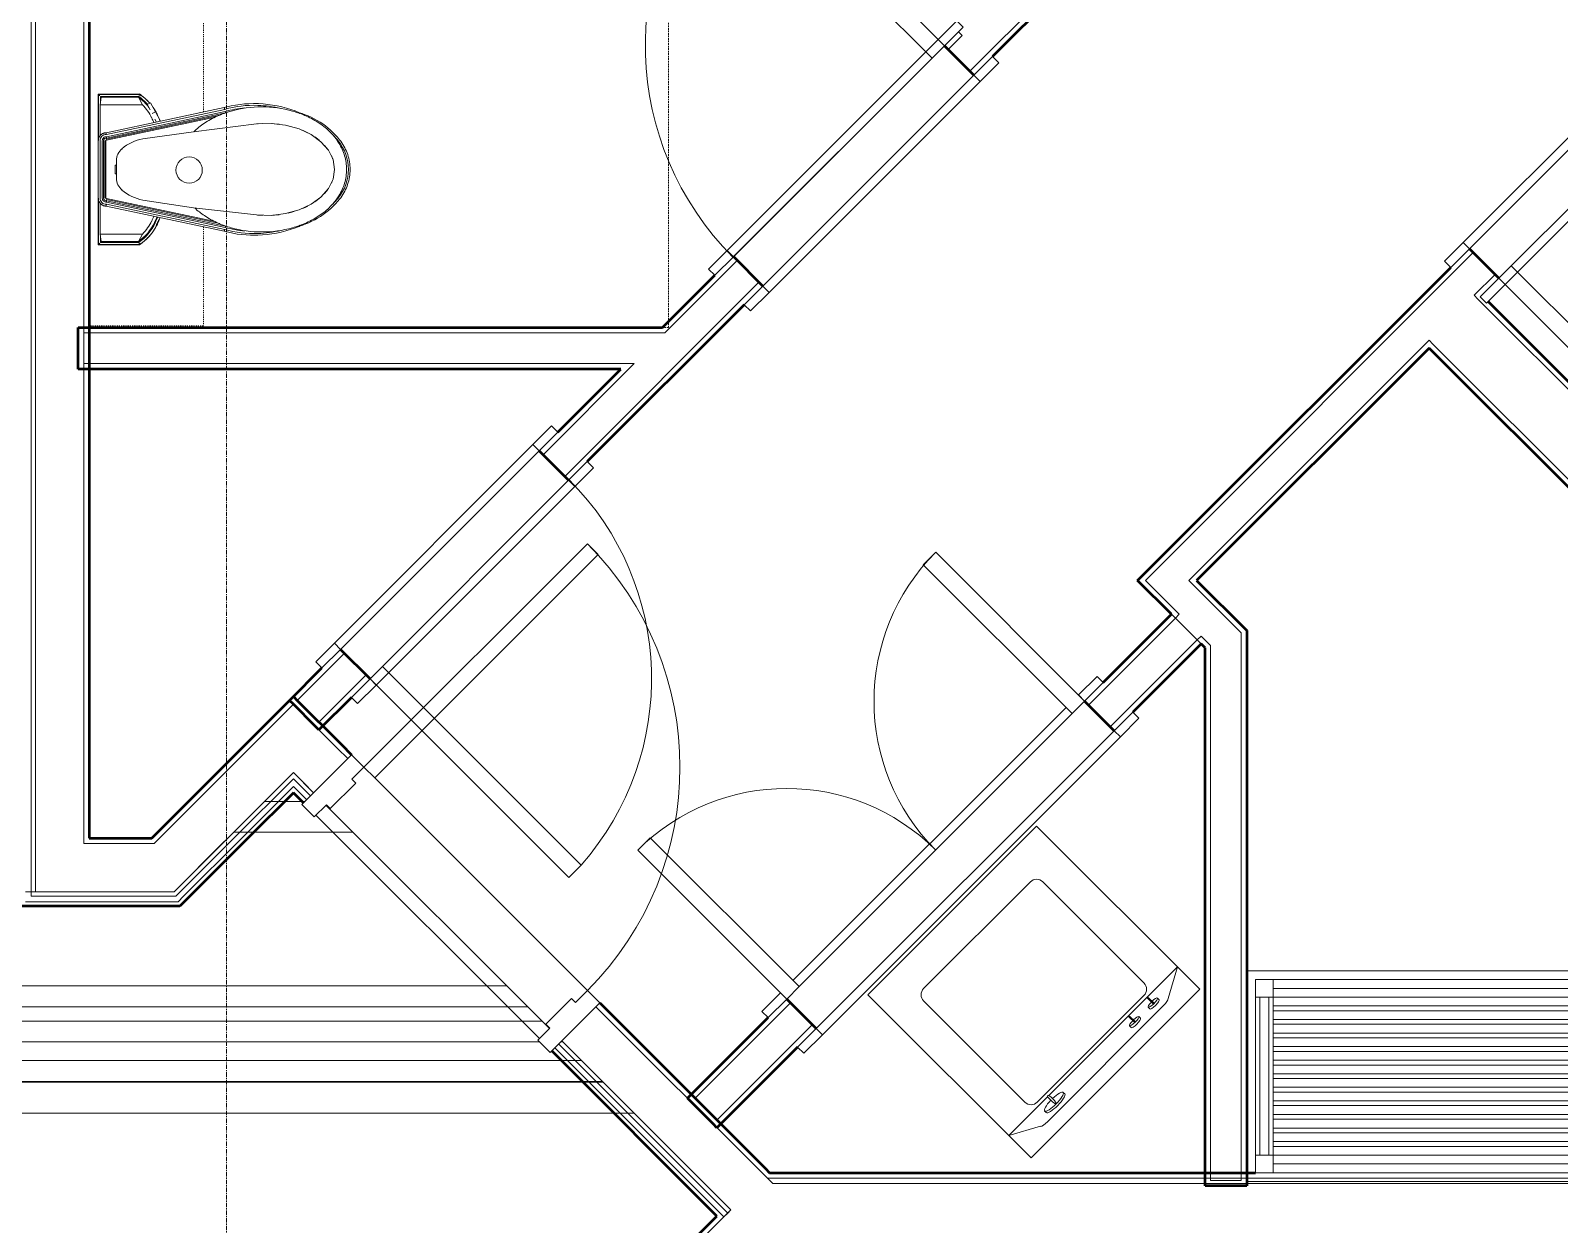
# Model space of a CAD drawing. Header units: inches. Extents: x -4235 to -464, y 9706 to 12338.
# Drawn here: x -2522.6 to -2348.4, y 11681.3 to 11817.4 of the extents above; entities that cross this region are included whole.
import ezdxf

# ---------------------------------------------------------------- set-up
doc = ezdxf.new("R2010")
doc.units = ezdxf.units.IN
doc.header["$MEASUREMENT"] = 0
for name, pattern in [('Dash', [0.25, 0.125, -0.125]), ('Grid Line 1_2_', [0.875, 0.5, -0.125, 0.125, -0.125]), ('Hidden', [0.28125, 0.1875, -0.09375])]:
    doc.linetypes.add(name, pattern=pattern)
for name, color, linetype, lineweight in [('0-1', 7, 'Continuous', 5), ('0-2', 10, 'Continuous', 9), ('A-DOOR-1', 10, 'Continuous', 9), ('A-DOOR-2', 50, 'Continuous', 20), ('A-DOOR-FRAM-1', 10, 'Continuous', 9), ('A-DOOR-FRAM-3', 50, 'Continuous', 20), ('A-FLOR-3', 192, 'Continuous', 9), ('A-WALL-1', 7, 'Continuous', 50), ('A-WALL-2', 250, 'Continuous', 13), ('A-WALL-3', 10, 'Continuous', 9), ('A-WALL-4', 254, 'Continuous', 9), ('I-WALL-1', 7, 'Continuous', 50), ('I-WALL-2', 10, 'Continuous', 9), ('I-WALL-3', 254, 'Continuous', 9), ('P-PIPE-1', 10, 'Continuous', 9), ('P-PIPE-2', 254, 'Continuous', 9), ('P-SANR-FIXT-1', 10, 'Continuous', 9), ('P-SANR-FIXT-3', 10, 'Hidden', 9), ('Q-CASE-1', 254, 'Continuous', 9), ('Q-CASE-2', 10, 'Continuous', 9), ('Q-CASE-3', 254, 'Dash', 9), ('Q-CASE-4', 10, 'Dash', 9), ('Q-SPCQ-1', 10, 'Continuous', 9), ('S-BEAM', 12, 'Continuous', 9), ('S-GRID-1', 1, 'Grid Line 1_2_', 9)]:
    doc.layers.add(name, color=color, linetype=linetype, lineweight=lineweight)

# ---------------------------------------------------------------- blocks, each defined once
blk = doc.blocks.new('Bath Vanity - Bath Vanity 48_-2551079-BACKGROUND - RCP - 1ST FLOOR')
at = {"layer": 'Q-CASE-1'}
for p, q in [((-23.26, -1), (-23.26, 0)), ((-23.26, 0), (24.74, 0)), ((24.74, -1), (24.74, -24))]:
    blk.add_line(p, q, dxfattribs=at)
at = {"layer": 'Q-CASE-2'}
for p, q in [((-23.26, -24), (-23.26, -1)), ((-22.26, -3), (-22.26, -1)), ((-22.26, -1), (-20.26, -1)), ((21.74, -1), (-20.26, -1)), ((-20.26, -1), (-20.26, -3)), ((21.74, -3), (21.74, -1)), ((21.74, -1), (23.74, -1)), ((23.74, -1), (23.74, -3)), ((24.74, 0), (24.74, -1)), ((-22.26, -3), (-22.26, -21)), ((-20.26, -3), (-22.26, -3)), ((-21.76, -3), (-21.76, -21)), ((-20.76, -3), (-20.76, -21)), ((21.74, -2), (-20.26, -2)), ((21.74, -3), (-20.26, -3)), ((-20.26, -3), (-20.26, -21)), ((21.74, -3), (21.74, -21)), ((23.74, -3), (21.74, -3)), ((22.24, -3), (22.24, -21)), ((23.24, -3), (23.24, -21)), ((23.74, -3), (23.74, -21)), ((-20.26, -4), (21.74, -4)), ((21.74, -4.55), (-20.26, -4.55)), ((-20.26, -5.55), (21.74, -5.55)), ((21.74, -6.09), (-20.26, -6.09)), ((-20.26, -7.09), (21.74, -7.09)), ((21.74, -7.64), (-20.26, -7.64)), ((-20.26, -8.64), (21.74, -8.64)), ((21.74, -9.18), (-20.26, -9.18)), ((-20.26, -10.18), (21.74, -10.18)), ((21.74, -10.73), (-20.26, -10.73)), ((-20.26, -11.73), (21.74, -11.73)), ((21.74, -12.27), (-20.26, -12.27)), ((-20.26, -13.27), (21.74, -13.27)), ((21.74, -13.82), (-20.26, -13.82)), ((-20.26, -14.82), (21.74, -14.82)), ((21.74, -15.36), (-20.26, -15.36)), ((-20.26, -16.36), (21.74, -16.36)), ((21.74, -16.91), (-20.26, -16.91)), ((-20.26, -17.91), (21.74, -17.91)), ((21.74, -18.45), (-20.26, -18.45)), ((-20.26, -19.45), (21.74, -19.45)), ((21.74, -20), (-20.26, -20)), ((-22.26, -23), (-22.26, -21)), ((-22.26, -21), (-20.26, -21)), ((-20.26, -21), (21.74, -21)), ((-20.26, -21), (-20.26, -23)), ((21.74, -22), (-20.26, -22)), ((21.74, -23), (21.74, -21)), ((21.74, -21), (23.74, -21)), ((23.74, -21), (23.74, -23)), ((24.74, -24), (-23.26, -24)), ((-20.26, -23), (-22.26, -23)), ((21.74, -23), (-20.26, -23)), ((23.74, -23), (21.74, -23))]:
    blk.add_line(p, q, dxfattribs=at)
blk = doc.blocks.new('SWING - SINGLE - FLUSH - 2-10 x 6-8 - PRIVACY-3199407-BACKGROUND - RCP - 1ST FLOOR')
at = {"layer": 'A-DOOR-1'}
blk.add_arc((17, 2.37), 34.07, 93.3657, 180, dxfattribs=at)
at = {"layer": 'A-DOOR-2'}
for p, q in [((15, 2.37), (15, 36.38)), ((17, 36.38), (15, 36.38)), ((17, 2.37), (17, 36.38)), ((17, 2.37), (15, 2.37))]:
    blk.add_line(p, q, dxfattribs=at)
at = {"layer": 'A-DOOR-FRAM-1'}
for p, q in [((-17, 3.37), (-20, 3.37)), ((-20, 2.37), (-20, 3.37)), ((-20, 2.37), (-17, 2.37)), ((17, 3.37), (-17, 3.37)), ((-17, 2.37), (-17, 3.37)), ((-17, 2.37), (17, 2.37)), ((20, 3.37), (17, 3.37)), ((17, 2.37), (17, 3.37)), ((17, 2.37), (20, 2.37)), ((20, 2.37), (20, 3.37)), ((-17, -2.38), (-20, -2.38)), ((-20, -2.38), (-20, -3.38)), ((-20, -3.38), (-17, -3.38)), ((17, -2.38), (-17, -2.38)), ((-17, -2.38), (-17, -3.38)), ((-17, -3.38), (17, -3.38)), ((20, -2.38), (17, -2.38)), ((17, -2.38), (17, -3.38)), ((17, -3.38), (20, -3.38)), ((20, -2.38), (20, -3.38))]:
    blk.add_line(p, q, dxfattribs=at)
blk = doc.blocks.new('Plbg-Toilet Wall Mount FV-UH - _ALL_ADA-2269743-BACKGROUND - RCP - 1ST FLOOR')
at = {"layer": 'P-SANR-FIXT-1'}
for p, q in [((-8.54, -1.05), (-8.59, -1)), ((8.59, -1), (-8.59, -1)), ((-8.59, -1), (-8.59, -5.72)), ((-3.28, -1.05), (-8.54, -1.05)), ((-8.54, -1.05), (-8.54, -5.71)), ((-8.31, -1.28), (-7.63, -1.28)), ((-8.31, -5.64), (-8.31, -1.28)), ((-7.36, -1.24), (-8.22, -1.37)), ((-8.22, -1.37), (-8.22, -5.61)), ((-7.36, -1.24), (-3.78, -1.24)), ((-7.36, -6.07), (-7.36, -1.24)), ((3.28, -1.03), (-3.28, -1.03)), ((3.28, -1.23), (-3.28, -1.23)), ((-3.28, -1.48), (3.28, -1.48)), ((3.28, -1.62), (-3.28, -1.62)), ((8.54, -1.05), (3.28, -1.05)), ((3.8, -1.24), (7.36, -1.24)), ((7.36, -1.24), (7.36, -6.07)), ((7.36, -1.24), (8.22, -1.37)), ((7.66, -1.28), (8.31, -1.28)), ((8.22, -5.61), (8.22, -1.37)), ((8.31, -1.28), (8.31, -5.64)), ((8.59, -1), (8.54, -1.05)), ((8.54, -5.71), (8.54, -1.05)), ((8.59, -5.72), (8.59, -1)), ((-4.18, -1.93), (-7.04, -15.38)), ((-3.97, -1.95), (-6.84, -15.43)), ((-6.6, -15.49), (-3.72, -1.97)), ((-3.58, -1.97), (-6.46, -15.52)), ((-3.44, -1.97), (-6.18, -14.86)), ((-5.95, -14.34), (-3.32, -1.96)), ((-5.95, -14.34), (-3.32, -1.96)), ((3.28, -1.76), (-3.28, -1.76)), ((-3.28, -1.87), (3.28, -1.87)), ((-3.28, -1.87), (3.28, -1.87)), ((-1, -3.09), (1, -3.09)), ((0.5, -2.94), (-0.5, -2.94)), ((-0.5, -2.94), (-0.5, -3.09)), ((0.5, -3.09), (0.5, -2.94)), ((3.32, -1.96), (5.95, -14.34)), ((5.95, -14.34), (3.32, -1.96)), ((3.44, -1.97), (6.18, -14.86)), ((6.46, -15.52), (3.58, -1.97)), ((6.6, -15.49), (3.72, -1.97)), ((3.97, -1.95), (6.84, -15.43)), ((7.04, -15.38), (4.18, -1.93)), ((-7.36, -6.07), (-8.22, -5.61)), ((-4.36, -11.88), (-3.5, -6.09)), ((3.5, -6.09), (4.27, -11.88)), ((7.4, -6.6), (6.78, -6.93)), ((8.22, -5.61), (7.36, -6.07)), ((7.6, -6.98), (7.4, -6.6)), ((5.73, -7.49), (5.38, -7.67)), ((5.48, -8.09), (5.56, -8.05)), ((5.57, -8.06), (6.06, -7.8)), ((6.06, -7.8), (6.57, -7.53)), ((6.57, -7.53), (6.36, -7.15)), ((6.57, -7.53), (7.6, -6.98)), ((-5.19, -19.06), (-4.36, -11.88)), ((4.27, -11.88), (5.19, -19.06))]:
    blk.add_line(p, q, dxfattribs=at)
at = {"layer": 'P-SANR-FIXT-1', "flags": 128}
for points in [[(-3.28, -1.03), (-3.31, -1.03), (-3.35, -1.03), (-3.39, -1.03), (-3.42, -1.04), (-3.46, -1.04), (-3.49, -1.05), (-3.53, -1.06), (-3.56, -1.07), (-3.6, -1.08), (-3.63, -1.1), (-3.66, -1.11), (-3.69, -1.13), (-3.73, -1.15), (-3.76, -1.16), (-3.79, -1.18), (-3.82, -1.2), (-3.84, -1.23), (-3.87, -1.25), (-3.9, -1.27), (-3.92, -1.3), (-3.95, -1.33), (-3.97, -1.35), (-3.99, -1.38), (-4.01, -1.41), (-4.03, -1.44), (-4.05, -1.47), (-4.07, -1.5), (-4.09, -1.53), (-4.1, -1.57), (-4.12, -1.6), (-4.13, -1.63), (-4.14, -1.67), (-4.15, -1.7), (-4.16, -1.74), (-4.16, -1.77), (-4.17, -1.81), (-4.17, -1.84), (-4.18, -1.88), (-4.18, -1.92), (-4.18, -1.93)], [(4.18, -1.93), (4.18, -1.89), (4.17, -1.86), (4.17, -1.82), (4.17, -1.78), (4.16, -1.75), (4.15, -1.71), (4.14, -1.68), (4.13, -1.65), (4.12, -1.61), (4.11, -1.58), (4.09, -1.54), (4.08, -1.51), (4.06, -1.48), (4.04, -1.45), (4.02, -1.42), (4, -1.39), (3.98, -1.36), (3.96, -1.33), (3.93, -1.31), (3.91, -1.28), (3.88, -1.26), (3.85, -1.23), (3.83, -1.21), (3.8, -1.19), (3.77, -1.17), (3.74, -1.15), (3.7, -1.13), (3.67, -1.12), (3.64, -1.1), (3.61, -1.09), (3.57, -1.08), (3.54, -1.06), (3.5, -1.06), (3.47, -1.05), (3.43, -1.04), (3.4, -1.03), (3.36, -1.03), (3.33, -1.03), (3.29, -1.03), (3.28, -1.03)], [(-8.54, -5.71), (-8.57, -5.72), (-8.59, -5.72)], [(-8.59, -5.72), (-8.45, -5.92), (-8.3, -6.11), (-8.15, -6.3), (-7.98, -6.48), (-7.81, -6.65), (-7.63, -6.82), (-7.45, -6.98), (-7.26, -7.13), (-7.06, -7.27), (-6.86, -7.41), (-6.65, -7.53), (-6.44, -7.65), (-6.23, -7.76), (-6.2, -7.78)], [(7.55, -6.89), (7.61, -6.84), (7.79, -6.67), (7.96, -6.5), (8.13, -6.32), (8.28, -6.14), (8.43, -5.95), (8.58, -5.75), (8.59, -5.72)], [(8.54, -5.71), (8.57, -5.72), (8.59, -5.72)], [(-6.2, -7.78), (-5.84, -7.94), (-5.48, -8.09)], [(5.66, -8.01), (5.72, -7.99), (6.08, -7.83), (6.2, -7.78)], [(6.2, -7.78), (6.42, -7.67), (6.63, -7.55), (6.84, -7.42), (7.04, -7.29)], [(-7.04, -15.38), (-7.16, -15.87), (-7.27, -16.37), (-7.36, -16.87), (-7.43, -17.38), (-7.47, -17.88), (-7.5, -18.39), (-7.51, -18.9), (-7.5, -19.22)], [(7.5, -19.22), (7.51, -18.71), (7.49, -18.2), (7.46, -17.69), (7.4, -17.19), (7.33, -16.68), (7.23, -16.18), (7.12, -15.69), (7.04, -15.38)], [(0, -27.96), (-1.12, -27.78), (-2.18, -27.25), (-3.15, -26.4), (-3.97, -25.27), (-4.61, -23.9), (-5.04, -22.36), (-5.24, -20.72), (-5.19, -19.06)], [(-5.24, -19.72), (-5.21, -19.24), (-5.2, -19.16)], [(5.19, -19.06), (5.24, -20.72), (5.04, -22.36), (4.61, -23.9), (3.97, -25.27), (3.15, -26.4), (2.18, -27.25), (1.12, -27.78), (0, -27.96)], [(5.2, -19.16), (5.21, -19.24), (5.24, -19.72)], [(-7.5, -19.22), (-7.47, -19.75), (-7.42, -20.28), (-7.35, -20.81), (-7.26, -21.34), (-7.15, -21.86), (-7.01, -22.38), (-6.86, -22.89), (-6.69, -23.4), (-6.49, -23.9), (-6.46, -23.97)], [(6.46, -23.97), (6.66, -23.47), (6.84, -22.97), (6.99, -22.46), (7.13, -21.94), (7.25, -21.42), (7.34, -20.89), (7.41, -20.36), (7.47, -19.83), (7.5, -19.29), (7.5, -19.22)], [(-5.16, -21.62), (-5.21, -21.12), (-5.23, -20.93)], [(5.23, -20.93), (5.21, -21.12), (5.16, -21.62)], [(-6.46, -23.97), (-6.34, -24.32), (-6.21, -24.68), (-6.07, -25.02), (-5.91, -25.36), (-5.74, -25.7), (-5.55, -26.02), (-5.35, -26.34), (-5.14, -26.65), (-4.92, -26.95), (-4.68, -27.25), (-4.44, -27.53), (-4.18, -27.8), (-3.91, -28.07), (-3.63, -28.32), (-3.39, -28.52)], [(-4.79, -23.36), (-4.91, -22.94), (-4.97, -22.68)], [(-4.17, -24.9), (-4.32, -24.6), (-4.46, -24.29)], [(3.39, -28.52), (3.68, -28.27), (3.96, -28.02), (4.22, -27.76), (4.48, -27.48), (4.73, -27.2), (4.96, -26.9), (5.18, -26.6), (5.39, -26.29), (5.58, -25.97), (5.77, -25.64), (5.94, -25.3), (6.09, -24.96), (6.24, -24.61), (6.37, -24.26), (6.46, -23.97)], [(4.46, -24.29), (4.32, -24.6), (4.17, -24.9)], [(4.97, -22.68), (4.91, -22.94), (4.79, -23.36)], [(-3.33, -26.19), (-3.48, -26), (-3.7, -25.7)], [(3.7, -25.7), (3.48, -26), (3.33, -26.19)], [(-2.32, -27.16), (-2.44, -27.07), (-2.73, -26.82)], [(-1.19, -27.76), (-1.26, -27.73), (-1.57, -27.6)], [(1.57, -27.6), (1.26, -27.73), (1.19, -27.76)], [(2.73, -26.82), (2.44, -27.07), (2.32, -27.16)], [(-3.39, -28.52), (-3.22, -28.65), (-3.05, -28.77), (-2.87, -28.89), (-2.68, -29), (-2.49, -29.11), (-2.3, -29.2), (-2.1, -29.29), (-1.9, -29.37), (-1.7, -29.44), (-1.49, -29.51), (-1.29, -29.56), (-1.08, -29.61), (-0.86, -29.65), (-0.65, -29.68), (-0.44, -29.7), (-0.22, -29.71), (-0.01, -29.72), (0.21, -29.71), (0.43, -29.7), (0.64, -29.68), (0.85, -29.65), (1.07, -29.61), (1.28, -29.57), (1.48, -29.51), (1.69, -29.45), (1.89, -29.37), (2.09, -29.29), (2.29, -29.21), (2.48, -29.11), (2.67, -29.01), (2.86, -28.9), (3.04, -28.78), (3.22, -28.65), (3.39, -28.52), (3.39, -28.52)]]:
    blk.add_lwpolyline(points, dxfattribs=at)
at = {"layer": 'P-SANR-FIXT-1'}
for centre, radius, start, end in [((-3.28, -1.93), 0.696, 90, 181.8496), ((-3.28, -1.93), 0.446, 90, 185.3276), ((-3.28, -1.93), 0.304, 90, 189.0164), ((3.28, -1.93), 0.696, 358.1504, 90), ((3.28, -1.93), 0.446, 354.6724, 90), ((3.28, -1.93), 0.304, 350.9836, 90), ((-3.28, -1.93), 0.168, 176.628, 196.3798), ((-3.28, -1.93), 0.0508, 90, 221.0159), ((-3.28, -1.93), 0.0508, 90, 221.0159), ((-1, -4.87), 1.77, 90, 140), ((1, -4.87), 1.77, 40, 90), ((3.28, -1.93), 0.0508, 318.9841, 90), ((3.28, -1.93), 0.0508, 318.9841, 90), ((3.28, -1.93), 0.168, 343.6202, 3.3726), ((1.71, -7.14), 5.31, 140, 168.543), ((-1.71, -7.14), 5.31, 11.457, 40), ((-3.58, -2.29), 6.08, 214.3684, 244.4469), ((-3.58, -2.29), 6.03, 214.522, 216.9043), ((-3.58, -2.29), 6.01, 214.5521, 216.132), ((-3.58, -2.29), 5.8, 215.2115, 244.4469), ((-3.58, -2.29), 5.7, 215.5169, 244.4469), ((-3.58, -2.29), 5.34, 224.9442, 244.4469), ((3.58, -2.29), 5.34, 295.5531, 315.0558), ((3.58, -2.29), 5.7, 307.7566, 324.4831), ((3.58, -2.29), 5.8, 311.5367, 324.7885), ((3.58, -2.29), 6.08, 310.8693, 325.6316), ((3.58, -2.29), 6.03, 323.0957, 325.478), ((3.58, -2.29), 6.01, 323.868, 325.4479), ((-3.58, -2.29), 6.03, 241.5979, 244.4469), ((-3.58, -2.29), 6.01, 243.2044, 244.4469), ((-1.97, 1.06), 9.79, 244.4469, 249.0127), ((-1.97, 1.06), 9.74, 244.4469, 247.5201), ((-1.97, 1.06), 9.73, 244.4469, 245.7835), ((-1.97, 1.06), 9.51, 244.4469, 248.8032), ((-1.97, 1.06), 9.42, 244.4469, 248.708), ((-1.97, 1.06), 9.06, 244.4469, 248.3327), ((1.97, 1.06), 9.06, 291.6673, 295.5531), ((1.97, 1.06), 9.79, 290.9873, 291.4893), ((1.97, 1.06), 9.79, 293.5354, 295.5531), ((3.58, -2.29), 6.08, 295.5531, 300.1838), ((-0.07, -11.38), 1.5, 90, 180), ((-0.07, -11.38), 1.5, 0, 90), ((-0.07, -11.38), 1.5, 180, 270), ((-0.07, -11.38), 1.5, 270, 360), ((5.21, -18.81), 12.52, 164.353, 181.8562), ((5.21, -18.81), 12.27, 164.316, 174.979), ((5.21, -18.81), 12.12, 164.2945, 165.4769), ((-5.21, -18.81), 12.12, 14.5231, 15.7055), ((-5.21, -18.81), 12.27, 5.021, 15.684), ((-5.21, -18.81), 12.52, 358.1438, 15.647), ((5.86, -18.78), 13.17, 181.8562, 193.3875), ((-5.86, -18.78), 13.17, 346.6125, 358.1438), ((2.52, -21.22), 9.19, 225.3294, 230.983), ((-2.52, -21.22), 9.19, 309.017, 314.6706), ((0, -24.33), 5.19, 230.983, 309.017)]:
    blk.add_arc(centre, radius, start, end, dxfattribs=at)
for points, knots in [([(-8.41, -1.19), (-8.42, -1.17), (-8.44, -1.16), (-8.46, -1.13), (-8.47, -1.12), (-8.48, -1.11), (-8.49, -1.1), (-8.5, -1.09), (-8.51, -1.09), (-8.52, -1.08), (-8.52, -1.07), (-8.53, -1.06), (-8.54, -1.05), (-8.54, -1.05), (-8.54, -1.05)], [0, 0, 0, 0, 0.166667, 0.25, 0.333333, 0.375, 0.416667, 0.5, 0.541667, 0.583333, 0.666667, 0.75, 0.833333, 1, 1, 1, 1]), ([(8.54, -1.05), (8.54, -1.05), (8.54, -1.05), (8.53, -1.06), (8.52, -1.07), (8.52, -1.08), (8.51, -1.09), (8.5, -1.09), (8.49, -1.1), (8.48, -1.11), (8.47, -1.12), (8.46, -1.13), (8.44, -1.16), (8.42, -1.17), (8.41, -1.19)], [-1, -1, -1, -1, -0.833333, -0.75, -0.666667, -0.583333, -0.541667, -0.5, -0.416667, -0.375, -0.333333, -0.25, -0.166667, 0, 0, 0, 0]), ([(-3.97, -1.95), (-4, -1.95), (-4.05, -1.94), (-4.13, -1.93), (-4.17, -1.93), (-4.18, -1.93), (-4.18, -1.93)], [-1, -1, -1, -1, -0.7857143, -0.5714286, -0.2857143, -0.1069186, -0.1069186, -0.1069186, -0.1069186]), ([(3.56, -1.97), (3.54, -1.97), (3.52, -1.97), (3.47, -1.97), (3.45, -1.97), (3.44, -1.97)], [-0.6666667, -0.6666667, -0.6666667, -0.6666667, -0.3333333, -0.1666667, 0, 0, 0, 0]), ([(4.18, -1.93), (4.18, -1.93), (4.17, -1.93), (4.15, -1.93), (4.09, -1.94), (4.03, -1.94), (3.99, -1.95), (3.97, -1.95)], [-0.8930814, -0.8930814, -0.8930814, -0.8930814, -0.7857143, -0.5714286, -0.2857143, -0.1428571, 0, 0, 0, 0]), ([(-8.41, -5.67), (-8.42, -5.67), (-8.44, -5.68), (-8.46, -5.68), (-8.49, -5.69), (-8.52, -5.7), (-8.54, -5.71), (-8.54, -5.71), (-8.54, -5.71)], [0, 0, 0, 0, 0.142857, 0.285714, 0.428571, 0.571429, 0.785714, 1, 1, 1, 1]), ([(8.41, -5.67), (8.42, -5.67), (8.44, -5.68), (8.46, -5.68), (8.47, -5.69), (8.49, -5.69), (8.51, -5.7), (8.53, -5.71), (8.54, -5.71), (8.54, -5.71)], [-1, -1, -1, -1, -0.785714, -0.732143, -0.678571, -0.571429, -0.428571, -0.285714, 0, 0, 0, 0]), ([(-6.08, -24.74), (-6.31, -24.23), (-6.89, -22.62), (-7.28, -19.66), (-6.89, -16.7), (-6.11, -14.54), (-5.34, -13.15), (-4.71, -12.35), (-4.39, -12.01)], [0.313044, 0.313044, 0.313044, 0.313044, 0.375, 0.5, 0.625, 0.6875, 0.75, 0.8041502, 0.8041502, 0.8041502, 0.8041502]), ([(6.08, -24.74), (6.31, -24.23), (6.89, -22.62), (7.28, -19.66), (6.89, -16.7), (6.11, -14.54), (5.31, -13.1), (4.65, -12.27), (4.28, -11.91)], [-0.686956, -0.686956, -0.686956, -0.686956, -0.625, -0.5, -0.375, -0.3125, -0.25, -0.1900564, -0.1900564, -0.1900564, -0.1900564]), ([(-6.84, -15.43), (-6.86, -15.43), (-6.89, -15.42), (-6.95, -15.4), (-7.01, -15.39), (-7.03, -15.38), (-7.04, -15.38), (-7.04, -15.38)], [0, 0, 0, 0, 0.1428571, 0.2857143, 0.5714286, 0.7857143, 0.8928266, 0.8928266, 0.8928266, 0.8928266]), ([(-6.42, -15.53), (-6.42, -15.53), (-6.45, -15.53), (-6.46, -15.52), (-6.46, -15.52)], [0.5, 0.5, 0.5, 0.5, 0.6666667, 1, 1, 1, 1]), ([(6.42, -15.53), (6.42, -15.53), (6.45, -15.53), (6.46, -15.52), (6.46, -15.52)], [-0.5, -0.5, -0.5, -0.5, -0.3333333, 0, 0, 0, 0]), ([(6.84, -15.43), (6.87, -15.42), (6.92, -15.41), (6.99, -15.39), (7.03, -15.38), (7.04, -15.38), (7.04, -15.38)], [-1, -1, -1, -1, -0.7857143, -0.5714286, -0.2857143, -0.1071734, -0.1071734, -0.1071734, -0.1071734]), ([(-6.36, -23.93), (-6.38, -23.94), (-6.42, -23.95), (-6.46, -23.97), (-6.46, -23.97), (-6.46, -23.97)], [-0.7142857, -0.7142857, -0.7142857, -0.7142857, -0.5714286, -0.2857143, 0, 0, 0, 0]), ([(6.36, -23.93), (6.38, -23.94), (6.42, -23.95), (6.46, -23.97), (6.46, -23.97), (6.46, -23.97)], [-0.7142857, -0.7142857, -0.7142857, -0.7142857, -0.5714286, -0.2857143, 0, 0, 0, 0]), ([(-3.94, -27.74), (-4.04, -27.65), (-4.53, -27.19), (-5.3, -26.25), (-5.84, -25.27), (-6.08, -24.76)], [0.1715144, 0.1715144, 0.1715144, 0.1715144, 0.1875, 0.25, 0.3125, 0.3125, 0.3125, 0.3125]), ([(3.94, -27.74), (4.04, -27.65), (4.53, -27.19), (5.3, -26.25), (5.84, -25.27), (6.08, -24.76)], [-0.8284856, -0.8284856, -0.8284856, -0.8284856, -0.8125, -0.75, -0.6875, -0.6875, -0.6875, -0.6875]), ([(0, -29.32), (-0.53, -29.32), (-1.58, -29.16), (-2.9, -28.56), (-3.64, -28.01), (-3.93, -27.75)], [0, 0, 0, 0, 0.0625, 0.125, 0.171084, 0.171084, 0.171084, 0.171084]), ([(0, -29.32), (0.53, -29.32), (1.58, -29.16), (2.9, -28.56), (3.64, -28.01), (3.93, -27.75)], [-1, -1, -1, -1, -0.9375, -0.875, -0.828916, -0.828916, -0.828916, -0.828916])]:
    blk.add_open_spline(points, degree=3, knots=knots, dxfattribs=at)
for points in [[(-3.58, -1.97), (-3.63, -1.97), (-3.69, -1.97), (-3.73, -1.97)], [(-3.44, -1.97), (-3.46, -1.97), (-3.51, -1.97), (-3.54, -1.97), (-3.56, -1.97)], [(3.73, -1.97), (3.69, -1.97), (3.63, -1.97), (3.58, -1.97)], [(-6.46, -15.52), (-6.51, -15.51), (-6.56, -15.5), (-6.61, -15.49)], [(6.46, -15.52), (6.51, -15.51), (6.56, -15.5), (6.61, -15.49)]]:
    blk.add_open_spline(points, degree=3, dxfattribs=at)
at = {"layer": 'P-SANR-FIXT-3'}
for p, q in [((-0.02, 0), (-18, 0)), ((-18, 0), (-18, -66)), ((42, 0), (-0.02, 0)), ((42, -66), (42, 0)), ((-18, -66), (42, -66))]:
    blk.add_line(p, q, dxfattribs=at)
blk = doc.blocks.new('SWING - SINGLE - FLUSH - 2-8 x 6-8 - PASSAGE-V9-BACKGROUND - RCP - 1ST FLOOR')
at = {"layer": 'A-DOOR-1'}
blk.add_arc((16, 2.37), 32.07, 93.5759, 180, dxfattribs=at)
at = {"layer": 'A-DOOR-2'}
for p, q in [((14, 2.37), (14, 34.38)), ((16, 34.38), (14, 34.38)), ((16, 2.37), (16, 34.38)), ((16, 2.37), (14, 2.37))]:
    blk.add_line(p, q, dxfattribs=at)
at = {"layer": 'A-DOOR-FRAM-1'}
for p, q in [((-16, 3.37), (-19, 3.37)), ((-19, 2.37), (-19, 3.37)), ((-19, 2.37), (-16, 2.37)), ((16, 3.37), (-16, 3.37)), ((-16, 2.37), (-16, 3.37)), ((-16, 2.37), (16, 2.37)), ((19, 3.37), (16, 3.37)), ((16, 2.37), (16, 3.37)), ((16, 2.37), (19, 2.37)), ((19, 2.37), (19, 3.37)), ((-16, -2.38), (-19, -2.38)), ((-19, -2.38), (-19, -3.38)), ((-19, -3.38), (-16, -3.38)), ((16, -2.38), (-16, -2.38)), ((-16, -2.38), (-16, -3.38)), ((-16, -3.38), (16, -3.38)), ((19, -2.38), (16, -2.38)), ((16, -2.38), (16, -3.38)), ((16, -3.38), (19, -3.38)), ((19, -2.38), (19, -3.38))]:
    blk.add_line(p, q, dxfattribs=at)
blk = doc.blocks.new('Washer-Kenmore-2-Top_Load_Washing_Machine - 3_3 cu_ft_ Top Load Washer - White-2273096-BACKGROUND - RCP - 1ST FLOOR')
at = {"layer": 'Q-SPCQ-1'}
for p, q in [((13.6, 13.15), (-13.6, 13.15)), ((-13.6, 13.15), (-13.6, -13.15)), ((13.6, 13.15), (-13.6, 13.15)), ((-13.6, 13.15), (-13.6, -13.15)), ((13.6, -13.15), (13.6, 13.15)), ((13.6, -13.15), (13.6, 13.15)), ((-10.29, 11.36), (-13.6, 9.55)), ((-9.47, 10.44), (-9.47, 10.71)), ((9.35, 11.55), (-9.35, 11.55)), ((-8.78, 10.59), (-8.78, 9.66)), ((-8.66, 9.66), (-8.66, 10.59)), ((-7.97, 10.44), (-7.97, 10.71)), ((-6.47, 10.44), (-6.47, 10.71)), ((-5.78, 10.59), (-5.78, 9.66)), ((-5.66, 9.66), (-5.66, 10.59)), ((-4.97, 10.44), (-4.97, 10.71)), ((5.72, 10.46), (5.72, 10.71)), ((7.09, 10.42), (7.16, 10.75)), ((7.35, 10.42), (7.28, 10.75)), ((8.72, 10.46), (8.72, 10.71)), ((13.6, 9.55), (10.29, 11.36)), ((-13.6, 9.55), (7.15, 9.55)), ((-8.6, 9.15), (8.6, 9.15)), ((7.09, 9.83), (7.09, 10.42)), ((13.6, 9.55), (7.29, 9.55)), ((7.35, 9.8), (7.35, 10.42)), ((-9.6, -8.15), (-9.6, 8.15)), ((9.6, 8.15), (9.6, -8.15)), ((8.6, -9.15), (-8.6, -9.15)), ((-13.6, -13.15), (13.6, -13.15)), ((-13.6, -13.15), (13.6, -13.15))]:
    blk.add_line(p, q, dxfattribs=at)
for centre, start, end in [((-8.6, 8.15), 90, 180), ((8.6, 8.15), 360, 90), ((-8.6, -8.15), 180, 270), ((8.6, -8.15), 270, 0)]:
    blk.add_arc(centre, 1, start, end, dxfattribs=at)
for centre, major_axis, ratio, start_param, end_param in [((-9.31, 11.31), (1.01, 0), 0.242536, 1.614583, 2.916764), ((-8.72, 10.44), (0.75, 0), 0.215587, 1.570796, 4.628959), ((-8.72, 10.71), (0.75, 0), 0.242536, 1.570796, 3.141593), ((-8.72, 10.59), (0.0625, 0), 0.242536, 0, 3.141593), ((-8.72, 10.71), (-0.75, 0), 0.242536, 3.141593, 4.712389), ((-8.72, 10.44), (-0.75, 0), 0.215587, 1.654226, 4.712389), ((-5.72, 10.44), (0.75, 0), 0.215587, 1.570796, 4.628959), ((-5.72, 10.71), (-0.75, 0), 0.242536, 4.712389, 6.283185), ((-5.72, 10.59), (-0.0625, 0), 0.242536, 3.141593, 6.283185), ((-5.72, 10.71), (-0.75, 0), 0.242536, 3.141593, 4.712389), ((-5.72, 10.44), (0.75, 0), 0.215587, 4.795819, 7.853982), ((7.22, 10.46), (1.5, 0), 0.242536, 1.570796, 4.623232), ((7.22, 10.71), (-1.5, 0), 0.242536, 4.712389, 6.283185), ((7.22, 10.75), (-0.0625, 0), 0.242536, 3.141593, 6.283185), ((7.22, 10.71), (-1.5, 0), 0.242536, 3.141593, 4.712389), ((7.22, 10.46), (-1.5, 0), 0.242536, 1.659953, 4.712389), ((9.31, 11.31), (1.01, 0), 0.242536, 0.224828, 1.527009), ((-8.72, 9.66), (-0.0625, 0), 0.242536, 0, 3.141593), ((-5.72, 9.66), (-0.0625, 0), 0.242536, 0, 3.141593), ((20.42, 9.83), (-13.33, 0), 0.242536, 0, 0.103279), ((7.22, 9.5), (-0.0625, 0), 0.242412, 0, 3.141593), ((-5.88, 9.83), (13.23, 0), 0.242536, 6.179125, 6.274169)]:
    blk.add_ellipse(centre, major_axis=major_axis, ratio=ratio, start_param=start_param, end_param=end_param, dxfattribs=at)
blk = doc.blocks.new('SWING - DOUBLE - FLUSH - 4-0 x 6-8 - DUMMY-3207495-BACKGROUND - RCP - 1ST FLOOR')
at = {"layer": 'A-DOOR-1'}
for p, q in [((-24, 3.375), (-27, 3.375)), ((-27, 3.375), (-27, 2.375)), ((-27, 2.375), (-24, 2.375)), ((24, 3.375), (-24, 3.375)), ((-24, 3.375), (-24, 2.375)), ((-24, 2.375), (24, 2.375)), ((27, 3.375), (24, 3.375)), ((24, 3.375), (24, 2.375)), ((24, 2.375), (27, 2.375)), ((27, 3.375), (27, 2.375)), ((-24, -2.375), (-27, -2.375)), ((-27, -3.375), (-27, -2.375)), ((-27, -3.375), (-24, -3.375)), ((-24, -3.375), (-24, -2.375)), ((22, -2.375), (-22, -2.375)), ((-22, -3.375), (22, -3.375)), ((27, -2.375), (24, -2.375)), ((24, -3.375), (24, -2.375)), ((24, -3.375), (27, -3.375)), ((27, -3.375), (27, -2.375))]:
    blk.add_line(p, q, dxfattribs=at)
for centre, start, end in [((-24, -2.375), 270, 0), ((24, -2.375), 180, 270)]:
    blk.add_arc(centre, 24, start, end, dxfattribs=at)
at = {"layer": 'A-DOOR-2'}
for p, q in [((-22, -2.375), (-24, -2.375)), ((-24, -2.375), (-24, -26.375)), ((-22, -26.375), (-22, -2.375)), ((22, -2.375), (24, -2.375)), ((22, -26.375), (22, -2.375)), ((24, -2.375), (24, -26.375)), ((-24, -26.375), (-22, -26.375)), ((24, -26.375), (22, -26.375))]:
    blk.add_line(p, q, dxfattribs=at)
blk = doc.blocks.new('300 Series Wall Hung Cabinet_326 - 36_-2909953-BACKGROUND - RCP - 1ST FLOOR')
at = {"layer": 'Q-CASE-3'}
for p, q in [((-18, 0.19), (-18, 13.19)), ((18, 0.19), (-18, 0.19))]:
    blk.add_line(p, q, dxfattribs=at)
at = {"layer": 'Q-CASE-4'}
for p, q in [((-18, 13.19), (-6.35, 13.19)), ((6.7, 13.19), (18, 13.19)), ((18, 13.19), (18, 0.19))]:
    blk.add_line(p, q, dxfattribs=at)
blk = doc.blocks.new('CTR - 1st Phase - Unit Layouts_rvt-1-BACKGROUND - RCP - 1ST FLOOR')
at = {"layer": 'A-WALL-1'}
for p, q in [((-2359.52, 11867.95), (-2413.04, 11814.43)), ((-2415.16, 11812.31), (-2418.52, 11815.67)), ((-2442.56, 11791.63), (-2439.21, 11788.27)), ((-2358.7, 11792.53), (-2355.34, 11789.17)), ((-2450.62, 11783.57), (-2444.69, 11789.51)), ((-2393.14, 11758.09), (-2360.82, 11790.41)), ((-2441.33, 11786.15), (-2459.21, 11768.27)), ((-2517.2, 11782.95), (-2517.2, 11783.57)), ((-2517.2, 11783.57), (-2450.62, 11783.57)), ((-2517.2, 11779.45), (-2517.2, 11782.95)), ((-2363.3, 11781.22), (-2389.78, 11754.73)), ((-2517.2, 11778.82), (-2517.2, 11779.45)), ((-2455.37, 11778.82), (-2517.2, 11778.82)), ((-2462.57, 11771.63), (-2455.37, 11778.82)), ((-2461.33, 11766.15), (-2464.69, 11769.51)), ((-2396.06, 11755.17), (-2393.14, 11758.09)), ((-2396.5, 11754.73), (-2396.06, 11755.17)), ((-2392.64, 11750.87), (-2396.5, 11754.73)), ((-2389.78, 11754.73), (-2384.06, 11749.01)), ((-2400.42, 11743.09), (-2392.64, 11750.87)), ((-2389.28, 11747.51), (-2397.06, 11739.73)), ((-2388.81, 11747.04), (-2389.28, 11747.51)), ((-2384.06, 11749.01), (-2384.06, 11748.12)), ((-2384.06, 11748.12), (-2384.06, 11742.29)), ((-2487.32, 11746.88), (-2483.96, 11743.52)), ((-2388.81, 11685.74), (-2388.81, 11747.04)), ((-2493.14, 11741.06), (-2489.44, 11744.76)), ((-2384.06, 11742.29), (-2384.06, 11685.74)), ((-2492.69, 11740.62), (-2493.14, 11741.06)), ((-2490.22, 11738.14), (-2492.69, 11740.62)), ((-2486.08, 11741.4), (-2489.78, 11737.7)), ((-2399.18, 11737.61), (-2402.54, 11740.97)), ((-2489.78, 11737.7), (-2490.22, 11738.14)), ((-2436.48, 11707.03), (-2433.12, 11703.67)), ((-2447.79, 11695.72), (-2438.6, 11704.91)), ((-2435.24, 11701.55), (-2444.43, 11692.36)), ((-2447.35, 11695.28), (-2447.79, 11695.72)), ((-2444.87, 11692.8), (-2447.35, 11695.28)), ((-2444.43, 11692.36), (-2444.87, 11692.8)), ((-2388.19, 11685.74), (-2388.81, 11685.74)), ((-2384.69, 11685.74), (-2388.19, 11685.74)), ((-2384.06, 11685.74), (-2384.69, 11685.74))]:
    blk.add_line(p, q, dxfattribs=at)
at = {"layer": 'A-WALL-2'}
for p, q in [((-2415.61, 11812.75), (-2360.15, 11868.21)), ((-2416.49, 11816.82), (-2416.93, 11817.26)), ((-2418.08, 11815.23), (-2416.49, 11816.82)), ((-2450.36, 11782.95), (-2442.12, 11791.19)), ((-2392.7, 11757.65), (-2358.26, 11792.09)), ((-2358.17, 11787.23), (-2355.78, 11789.61)), ((-2461.77, 11766.59), (-2439.65, 11788.71)), ((-2357.73, 11786.79), (-2358.17, 11787.23)), ((-2357.73, 11786.79), (-2329.8, 11758.86)), ((-2516.57, 11779.45), (-2516.57, 11782.95)), ((-2516.57, 11782.95), (-2451.25, 11782.95)), ((-2450.36, 11782.95), (-2451.25, 11782.95)), ((-2390.23, 11755.17), (-2363.3, 11782.1)), ((-2362.85, 11781.66), (-2363.3, 11782.1)), ((-2362.85, 11781.66), (-2336.56, 11755.36)), ((-2516.57, 11779.45), (-2454.75, 11779.45)), ((-2464.25, 11769.06), (-2453.86, 11779.45)), ((-2453.86, 11779.45), (-2454.75, 11779.45)), ((-2393.14, 11757.2), (-2395.62, 11754.73)), ((-2392.7, 11757.65), (-2393.14, 11757.2)), ((-2395.62, 11754.73), (-2391.76, 11750.87)), ((-2390.23, 11755.17), (-2390.67, 11754.73)), ((-2390.67, 11754.73), (-2384.69, 11748.75)), ((-2402.1, 11740.53), (-2392.2, 11750.43)), ((-2392.2, 11750.43), (-2391.76, 11750.87)), ((-2399.62, 11738.05), (-2389.72, 11747.95)), ((-2389.72, 11747.95), (-2389.28, 11748.39)), ((-2389.28, 11748.39), (-2388.19, 11747.3)), ((-2384.69, 11743.8), (-2384.69, 11748.75)), ((-2492.25, 11741.06), (-2486.87, 11746.44)), ((-2388.19, 11746.41), (-2388.19, 11747.3)), ((-2388.19, 11686.36), (-2388.19, 11746.41)), ((-2489.78, 11738.58), (-2484.4, 11743.96)), ((-2384.69, 11742.91), (-2384.69, 11743.8)), ((-2384.69, 11686.36), (-2384.69, 11742.91)), ((-2489.78, 11738.58), (-2492.25, 11741.06)), ((-2446.91, 11695.72), (-2436.04, 11706.58)), ((-2444.43, 11693.24), (-2433.56, 11704.11)), ((-2444.43, 11693.24), (-2446.91, 11695.72)), ((-2384.69, 11686.36), (-2388.19, 11686.36))]:
    blk.add_line(p, q, dxfattribs=at)
at = {"layer": 'A-WALL-3'}
for p, q in [((-2418.52, 11815.67), (-2442.56, 11791.63)), ((-2334.66, 11816.57), (-2358.7, 11792.53)), ((-2439.21, 11788.27), (-2415.16, 11812.31)), ((-2355.34, 11789.17), (-2331.3, 11813.21)), ((-2464.69, 11769.51), (-2487.32, 11746.88)), ((-2483.96, 11743.52), (-2461.33, 11766.15)), ((-2389.28, 11747.51), (-2392.64, 11750.87)), ((-2402.54, 11740.97), (-2400.42, 11743.09)), ((-2403.95, 11739.55), (-2402.54, 11740.97)), ((-2397.06, 11739.73), (-2435.24, 11701.55)), ((-2435.07, 11708.44), (-2403.95, 11739.55)), ((-2403.95, 11739.55), (-2435.07, 11708.44)), ((-2433.12, 11703.67), (-2399.18, 11737.61)), ((-2436.48, 11707.03), (-2435.07, 11708.44)), ((-2438.6, 11704.91), (-2436.48, 11707.03)), ((-2447.79, 11695.72), (-2447.35, 11696.16)), ((-2447.79, 11695.72), (-2444.43, 11692.36)), ((-2443.99, 11692.8), (-2444.43, 11692.36))]:
    blk.add_line(p, q, dxfattribs=at)
at = {"layer": 'A-WALL-4'}
for p, q in [((-2415.16, 11812.31), (-2418.52, 11815.67)), ((-2439.21, 11788.27), (-2442.56, 11791.63)), ((-2355.34, 11789.17), (-2358.7, 11792.53)), ((-2464.69, 11769.51), (-2461.33, 11766.15)), ((-2400.42, 11743.09), (-2392.64, 11750.87)), ((-2389.28, 11747.51), (-2397.06, 11739.73)), ((-2487.32, 11746.88), (-2483.96, 11743.52)), ((-2402.54, 11740.97), (-2399.18, 11737.61)), ((-2436.48, 11707.03), (-2433.12, 11703.67)), ((-2447.35, 11696.16), (-2438.6, 11704.91)), ((-2435.24, 11701.55), (-2443.99, 11692.8))]:
    blk.add_line(p, q, dxfattribs=at)
at = {"layer": 'I-WALL-1'}
for p, q in [((-2356.58, 11786.52), (-2329.54, 11759.49)), ((-2336.82, 11754.74), (-2363.3, 11781.22))]:
    blk.add_line(p, q, dxfattribs=at)
at = {"layer": '0-2'}
for name, p, rotation in [('Plbg-Toilet Wall Mount FV-UH - _ALL_ADA-2269743-BACKGROUND - RCP - 1ST FLOOR', (-2515.95, 11801.57), 89.9999999999999), ('SWING - SINGLE - FLUSH - 2-10 x 6-8 - PRIVACY-3199407-BACKGROUND - RCP - 1ST FLOOR', (-2428.86, 11801.97), 44.99999999999141), ('300 Series Wall Hung Cabinet_326 - 36_-2909953-BACKGROUND - RCP - 1ST FLOOR', (-2516.14, 11801.75), 269.9999999999995), ('SWING - SINGLE - FLUSH - 2-10 x 6-8 - PRIVACY-3199407-BACKGROUND - RCP - 1ST FLOOR', (-2345, 11802.87), 224.9999999999984), ('SWING - SINGLE - FLUSH - 2-8 x 6-8 - PASSAGE-V9-BACKGROUND - RCP - 1ST FLOOR', (-2474.32, 11756.51), 224.9999999999914), ('SWING - DOUBLE - FLUSH - 4-0 x 6-8 - DUMMY-3207495-BACKGROUND - RCP - 1ST FLOOR', (-2417.83, 11722.32), 224.9999999999985), ('Washer-Kenmore-2-Top_Load_Washing_Machine - 3_3 cu_ft_ Top Load Washer - White-2273096-BACKGROUND - RCP - 1ST FLOOR', (-2408.33, 11707.83), 225.0000000001031), ('Bath Vanity - Bath Vanity 48_-2551079-BACKGROUND - RCP - 1ST FLOOR', (-2359.33, 11686.24), 180)]:
    blk.add_blockref(name, p, dxfattribs=dict(at, rotation=rotation))
blk = doc.blocks.new('HOLLOW METAL - UNIT DOOR-2191977-BACKGROUND - RCP - 1ST FLOOR')
at = {"layer": 'A-DOOR-1'}
blk.add_arc((18, -4.125), 36, 180, 270, dxfattribs=at)
at = {"layer": 'A-DOOR-2'}
for p, q in [((16.25, -4.125), (18, -4.125)), ((16.25, -40.125), (16.25, -4.125)), ((18, -4.125), (18, -40.125)), ((18, -40.125), (16.25, -40.125))]:
    blk.add_line(p, q, dxfattribs=at)
at = {"layer": 'A-DOOR-FRAM-3'}
for p, q in [((-20, 3.875), (-18, 3.875)), ((-20, -4.125), (-20, 3.875)), ((-18, 3.875), (-18, 1.9375)), ((18, 3.875), (20, 3.875)), ((18, 1.9375), (18, 3.875)), ((20, 3.875), (20, -4.125)), ((-18, 1.9375), (-17.375, 1.9375)), ((-17.375, 1.9375), (-17.375, -2.1875)), ((17.375, 1.9375), (18, 1.9375)), ((17.375, -2.1875), (17.375, 1.9375)), ((-18, -2.1875), (-18, -4.125)), ((-17.375, -2.1875), (-18, -2.1875)), ((18, -2.1875), (17.375, -2.1875)), ((18, -4.125), (18, -2.1875)), ((-18, -4.125), (-20, -4.125)), ((20, -4.125), (18, -4.125))]:
    blk.add_line(p, q, dxfattribs=at)
blk = doc.blocks.new('CTR - 1st Phase - Common Walls_rvt-1-BACKGROUND - RCP - 1ST FLOOR')
at = {"layer": 'A-WALL-2'}
for p, q in [((-2522.57, 11837.19), (-2522.57, 11725.36)), ((-2522.07, 11837.19), (-2522.07, 11725.36)), ((-2516.57, 11837.19), (-2516.57, 11725.36)), ((-2492.69, 11740.62), (-2507.95, 11725.36)), ((-2488.8, 11736.73), (-2492.69, 11740.62)), ((-2487.65, 11735.58), (-2488.8, 11736.73)), ((-2486.5, 11734.43), (-2487.65, 11735.58)), ((-2492.69, 11732.84), (-2500.17, 11725.36)), ((-2492.69, 11732.13), (-2499.46, 11725.36)), ((-2492.34, 11732.49), (-2492.69, 11732.84)), ((-2492.25, 11731.69), (-2492.69, 11732.13)), ((-2491.54, 11731.69), (-2492.34, 11732.49)), ((-2492.69, 11731.25), (-2498.58, 11725.36)), ((-2492.34, 11730.9), (-2492.69, 11731.25)), ((-2491.19, 11729.75), (-2492.34, 11730.9)), ((-2491.9, 11731.34), (-2492.25, 11731.69)), ((-2490.75, 11730.19), (-2491.9, 11731.34)), ((-2490.39, 11730.54), (-2491.54, 11731.69)), ((-2522.57, 11725.36), (-2522.57, 11719.24)), ((-2522.07, 11725.36), (-2522.07, 11724.74)), ((-2516.57, 11725.36), (-2516.57, 11724.74)), ((-2508.57, 11724.74), (-2507.95, 11725.36)), ((-2505.59, 11719.24), (-2499.46, 11725.36)), ((-2505.2, 11718.74), (-2498.58, 11725.36)), ((-2500.79, 11724.74), (-2500.17, 11725.36)), ((-2522.07, 11724.74), (-2522.07, 11719.24)), ((-2508.57, 11724.74), (-2516.57, 11724.74)), ((-2506.29, 11719.24), (-2500.79, 11724.74)), ((-2505.83, 11718.11), (-2523.2, 11718.11)), ((-2522.57, 11719.24), (-2522.57, 11718.74)), ((-2506.09, 11718.74), (-2522.57, 11718.74)), ((-2506.29, 11719.24), (-2522.07, 11719.24)), ((-2506.09, 11718.74), (-2505.59, 11719.24)), ((-2505.83, 11718.11), (-2505.2, 11718.74)), ((-2439.39, 11687.32), (-2458.22, 11706.15)), ((-2443.28, 11683.43), (-2462.11, 11702.26)), ((-2444.08, 11682.64), (-2462.9, 11701.46)), ((-2443.64, 11683.08), (-2462.46, 11701.9)), ((-2438.95, 11686.88), (-2439.39, 11687.32)), ((-2438.69, 11686.61), (-2438.95, 11686.88)), ((-2438.69, 11686.61), (-2438.06, 11685.99)), ((-2437.8, 11686.61), (-2438.69, 11686.61)), ((-2437.8, 11686.61), (-2105.82, 11686.61)), ((-2437.18, 11685.99), (-2438.06, 11685.99)), ((-2437.18, 11685.99), (-2105.82, 11685.99)), ((-2443.19, 11682.64), (-2443.64, 11683.08)), ((-2442.84, 11682.99), (-2443.28, 11683.43)), ((-2462.11, 11663.72), (-2443.64, 11682.19)), ((-2443.64, 11682.19), (-2444.08, 11682.64)), ((-2443.64, 11682.19), (-2443.19, 11682.64)), ((-2443.64, 11682.19), (-2443.19, 11682.64)), ((-2443.19, 11682.64), (-2442.84, 11682.99)), ((-2443.19, 11682.64), (-2442.84, 11682.99))]:
    blk.add_line(p, q, dxfattribs=at)
at = {"layer": 'I-WALL-1'}
for p, q in [((-2515.95, 11837.19), (-2515.95, 11725.36)), ((-2508.83, 11725.36), (-2492.69, 11741.5)), ((-2492.69, 11741.5), (-2492.25, 11741.06)), ((-2492.25, 11741.06), (-2487.21, 11736.02)), ((-2487.21, 11736.02), (-2486.06, 11734.87)), ((-2492.69, 11730.54), (-2497.87, 11725.36)), ((-2491.54, 11729.39), (-2492.69, 11730.54)), ((-2515.95, 11725.36), (-2508.83, 11725.36)), ((-2497.87, 11725.36), (-2505.12, 11718.11)), ((-2505.12, 11718.11), (-2505.62, 11717.61)), ((-2505.62, 11717.61), (-2523.7, 11717.61)), ((-2457.78, 11706.59), (-2438.95, 11687.76)), ((-2444.43, 11682.28), (-2463.26, 11701.11)), ((-2438.95, 11687.76), (-2438.43, 11687.24)), ((-2438.43, 11687.24), (-2383.06, 11687.24)), ((-2462.55, 11664.16), (-2444.43, 11682.28))]:
    blk.add_line(p, q, dxfattribs=at)
at = {"layer": 'I-WALL-2'}
for p, q in [((-2459.19, 11708), (-2483.41, 11732.22)), ((-2490.13, 11727.98), (-2464.67, 11702.52)), ((-2457.78, 11706.59), (-2463.26, 11701.11))]:
    blk.add_line(p, q, dxfattribs=at)
at = {"layer": 'I-WALL-3'}
for p, q in [((-2492.69, 11730.54), (-2497.87, 11725.36)), ((-2491.54, 11729.39), (-2492.69, 11730.54)), ((-2464.67, 11702.52), (-2490.13, 11727.98)), ((-2505.62, 11717.61), (-2497.87, 11725.36)), ((-2505.62, 11717.61), (-2522.7, 11717.61)), ((-2444.43, 11682.28), (-2463.26, 11701.11)), ((-2462.55, 11664.16), (-2444.43, 11682.28))]:
    blk.add_line(p, q, dxfattribs=at)
at = {"layer": 'P-PIPE-1'}
for p, q in [((-2721.68, 11708.52), (-2470.67, 11708.52)), ((-2468.29, 11706.14), (-2721.68, 11706.14)), ((-2721.68, 11704.52), (-2466.67, 11704.52)), ((-2464.64, 11702.14), (-2721.68, 11702.14)), ((-2721.68, 11700.02), (-2462.17, 11700.02)), ((-2459.79, 11697.64), (-2721.68, 11697.64))]:
    blk.add_line(p, q, dxfattribs=at)
at = {"layer": 'P-PIPE-2'}
for p, q in [((-2470.67, 11708.52), (-2468.37, 11708.52)), ((-2465.99, 11706.14), (-2468.29, 11706.14)), ((-2466.67, 11704.52), (-2464.37, 11704.52)), ((-2461.99, 11702.14), (-2462.23, 11702.14)), ((-2462.17, 11700.02), (-2459.87, 11700.02)), ((-2457.49, 11697.64), (-2459.79, 11697.64))]:
    blk.add_line(p, q, dxfattribs=at)
at = {"layer": '0-2', "rotation": 134.9999999999988}
blk.add_blockref('HOLLOW METAL - UNIT DOOR-2191977-BACKGROUND - RCP - 1ST FLOOR', (-2474.84, 11717.81), dxfattribs=at)
blk = doc.blocks.new('Dimension Lumber - LVL - 3_5X5_5-2690767-BACKGROUND - RCP - 1ST FLOOR')
at = {"layer": 'S-BEAM'}
for p, q in [((-7.13, 1.75), (-4.83, 1.75)), ((-4.83, 1.75), (4.17, 1.75)), ((4.17, 1.75), (6.47, 1.75)), ((-1.62, -1.75), (-1.33, -1.75)), ((-1.33, -1.75), (0.67, -1.75)), ((0.67, -1.75), (2.97, -1.75))]:
    blk.add_line(p, q, dxfattribs=at)
blk = doc.blocks.new('Dimension Lumber - LVL - 3_5X5_5-2692540-BACKGROUND - RCP - 1ST FLOOR')
at = {"layer": 'S-BEAM'}
for p, q in [((-90.7, 1.75), (-88.4, 1.75)), ((-88.4, 1.75), (91.58, 1.75)), ((-87.2, -1.75), (-84.9, -1.75)), ((-84.9, -1.75), (91.58, -1.75))]:
    blk.add_line(p, q, dxfattribs=at)

msp = doc.modelspace()

# ---------------------------------------------------------------- linework, layer by layer
at = {"layer": 'A-FLOR-3'}
for p, q in [((-2492.69, 11732.84), (-2506.29, 11719.24)), ((-2490.39, 11730.54), (-2492.69, 11732.84)), ((-2463.52, 11703.67), (-2488.98, 11729.13)), ((-2506.29, 11719.24), (-2523.2, 11719.24)), ((-2442.84, 11682.99), (-2462.11, 11702.26)), ((-2462.11, 11663.72), (-2442.84, 11682.99))]:
    msp.add_line(p, q, dxfattribs=at)
at = {"layer": 'S-GRID-1'}
msp.add_line((-2500.32, 9836.18), (-2500.32, 12288.89), dxfattribs=at)

# ---------------------------------------------------------------- block references
at = {"layer": '0-1'}
for name in ['CTR - 1st Phase - Unit Layouts_rvt-1-BACKGROUND - RCP - 1ST FLOOR', 'CTR - 1st Phase - Common Walls_rvt-1-BACKGROUND - RCP - 1ST FLOOR']:
    msp.add_blockref(name, (0, 0), dxfattribs=at)
at = {"layer": 'S-BEAM', "rotation": 180}
for name, p in [('Dimension Lumber - LVL - 3_5X5_5-2690767-BACKGROUND - RCP - 1ST FLOOR', (-2493.02, 11727.79)), ('Dimension Lumber - LVL - 3_5X5_5-2692540-BACKGROUND - RCP - 1ST FLOOR', (-2544.59, 11695.79))]:
    msp.add_blockref(name, p, dxfattribs=at)

doc.saveas('drawing.dxf')
